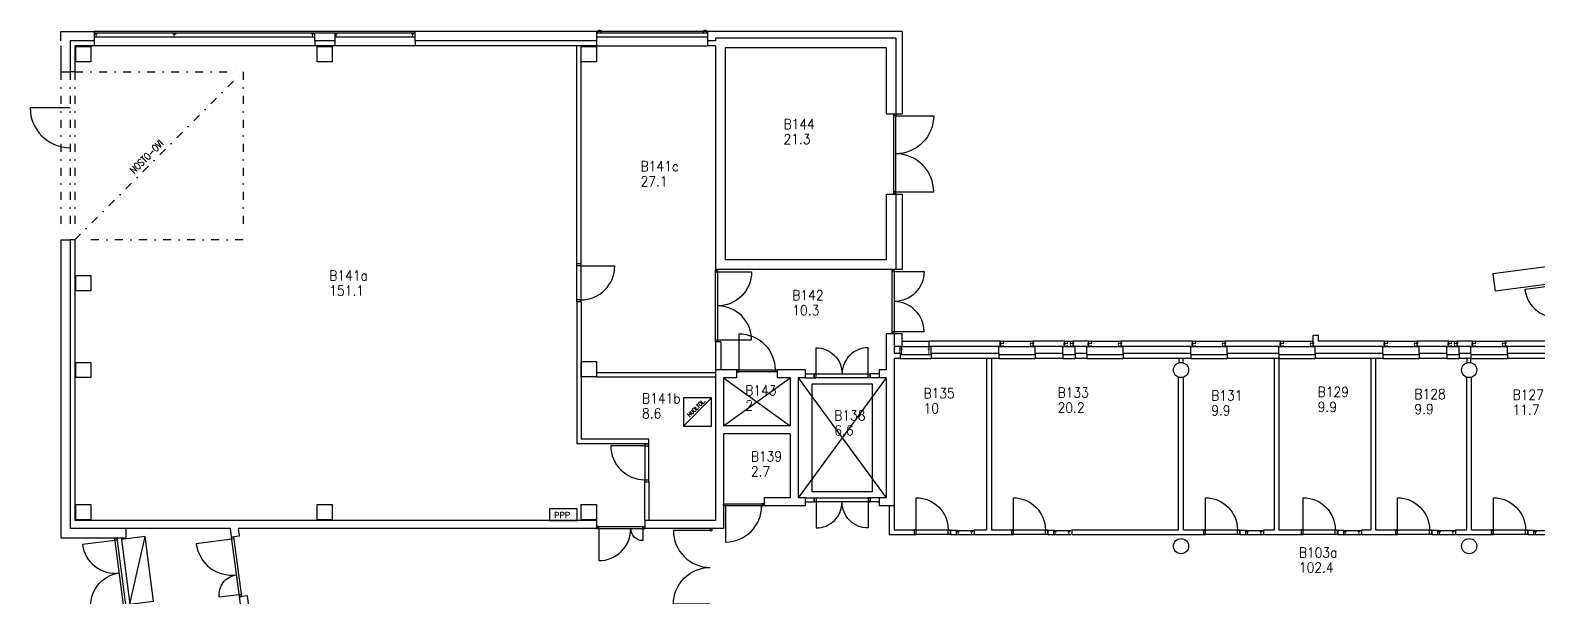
# Model space of a CAD drawing. Extents: x 8540 to 123584, y 9876 to 72527.
# Drawn here: x 8540 to 46242, y 58351 to 72527 of the extents above; entities that cross this region are included whole.
import ezdxf
from ezdxf.enums import TextEntityAlignment as Align

# ---------------------------------------------------------------- set-up
doc = ezdxf.new("R2010")
doc.units = 0
doc.header["$LTSCALE"] = 100
doc.header["$MEASUREMENT"] = 0
doc.linetypes.add('PKP', pattern=[6, 2, -2, 0, -2])
for name, color, linetype in [('ART1100T0', 7, 'CONTINUOUS'), ('ART1100T3', 7, 'CONTINUOUS'), ('ART1100TB', 7, 'CONTINUOUS'), ('M00402', 7, 'CONTINUOUS'), ('M06001', 7, 'CONTINUOUS'), ('M06037', 8, 'CONTINUOUS'), ('M06041', 8, 'CONTINUOUS'), ('M06051', 3, 'CONTINUOUS')]:
    doc.layers.add(name, color=color, linetype=linetype)
doc.styles.add('S', font='ROMANS.shx', dxfattribs={"width": 0.8})
doc.styles.get("Standard").update_dxf_attribs({"font": 'simplex.shx'})

# ---------------------------------------------------------------- blocks, each defined once
blk = doc.blocks.new('AIOA_IKK-C')
at = {"layer": 'M06041', "linetype": 'ByBlock'}
for p, q in [((0, 0), (1000, 0)), ((0, -100), (1000, -100))]:
    blk.add_line(p, q, dxfattribs=at)
at = {"layer": 'M06037', "width": 0.9, "flags": 8}
for p in [(50, 0), (950, 0)]:
    blk.add_attdef('SARANA', text='', height=50, dxfattribs=at).set_placement(p, align=Align.MIDDLE)
at = {"layer": 'M06037', "width": 0.9}
for tag, p, flags in [('IKKKDI', (50, -700), 8), ('IKKNRO', (50, -850), 8), ('IKKYLE', (50, -1000), 9)]:
    blk.add_attdef(tag, p, '', height=125, dxfattribs=dict(at, flags=flags))
at = {"layer": 'M06041', "flags": 8}
blk.add_attdef('E', (0, 0), '', height=100, dxfattribs=at)
blk.add_attdef('E', text='', height=100, dxfattribs=at).set_placement((500, 0), align=Align.CENTER)
blk.add_attdef('E', text='', height=100, dxfattribs=at).set_placement((1000, 0), align=Align.RIGHT)
blk = doc.blocks.new('AIOA_IKK-B')
at = {"layer": 'M06041', "linetype": 'ByBlock'}
for p, q in [((0, 100), (1000, 100)), ((0, 0), (1000, 0))]:
    blk.add_line(p, q, dxfattribs=at)
at = {"layer": 'M06037', "width": 0.9}
for tag, p, flags in [('IKKYLE', (50, 875), 9), ('IKKNRO', (50, 725), 8), ('IKKKDI', (50, 575), 8)]:
    blk.add_attdef(tag, p, '', height=125, dxfattribs=dict(at, flags=flags))
at = {"layer": 'M06037', "width": 0.9, "flags": 8}
for p in [(50, 0), (950, 0)]:
    blk.add_attdef('SARANA', text='', height=50, dxfattribs=at).set_placement(p, align=Align.MIDDLE)
at = {"layer": 'M06041', "flags": 8}
blk.add_attdef('F', (0, 0), '', height=100, dxfattribs=at)
blk.add_attdef('F', text='', height=100, dxfattribs=at).set_placement((500, 0), align=Align.CENTER)
blk.add_attdef('F', text='', height=100, dxfattribs=at).set_placement((1000, 0), align=Align.RIGHT)
blk = doc.blocks.new('AIOA_HUONE')
at = {"layer": 'ART1100T0', "width": 0.9}
blk.add_attdef('HNENUM', (56, 73), '', height=250, dxfattribs=at)
at = {"layer": 'ART1100T3', "width": 0.9}
blk.add_attdef('HNEALA', (56, -302), '', height=250, dxfattribs=at)

msp = doc.modelspace()

# ---------------------------------------------------------------- linework, layer by layer
at = {"layer": 'M00402'}
for points in [[(28080, 63695), (29580, 63695), (29580, 60995), (28080, 60995)], [(21520, 60280), (22210, 60280), (22210, 60570), (21520, 60570)]]:
    msp.add_lwpolyline(points, close=True, dxfattribs=at)
at = {"layer": 'M06001'}
for p, q in [((9310, 72360), (9310, 72490)), ((9310, 72490), (10140, 72490)), ((10140, 72490), (10140, 72260)), ((15650, 72260), (15650, 72460)), ((15650, 72460), (16150, 72460)), ((16150, 72460), (16150, 72260)), ((18160, 72260), (18160, 72490)), ((22690, 72490), (18160, 72490)), ((22690, 72490), (22690, 72260)), ((30330, 72490), (25470, 72490)), ((25470, 72490), (25470, 72260)), ((30330, 72490), (30330, 70440)), ((9310, 72140), (9310, 71490)), ((9540, 72260), (9540, 71490)), ((10140, 72260), (9540, 72260)), ((9660, 72140), (9660, 71490)), ((10140, 72140), (9660, 72140)), ((10140, 72260), (10140, 72140)), ((16150, 72260), (15650, 72260)), ((15650, 72260), (15650, 72140)), ((16150, 72140), (15650, 72140)), ((16150, 72260), (16150, 72140)), ((18160, 72260), (18160, 72140)), ((22690, 72260), (18160, 72260)), ((22690, 72140), (18160, 72140)), ((22200, 66690), (22200, 72140)), ((22310, 66690), (22310, 72140)), ((22690, 72260), (22690, 72140)), ((25670, 72260), (25470, 72260)), ((25470, 72260), (25470, 72140)), ((25670, 72140), (25470, 72140)), ((30170, 72330), (25670, 72330)), ((25670, 72330), (25670, 72260)), ((25670, 72140), (25670, 66550)), ((25910, 72090), (25910, 66790)), ((29930, 72090), (25910, 72090)), ((29930, 72090), (29930, 70440)), ((30170, 72330), (30170, 70440)), ((9310, 71490), (9540, 71490)), ((9660, 71490), (9540, 71490)), ((29930, 70440), (30170, 70440)), ((30170, 70440), (30330, 70440)), ((29930, 68430), (30170, 68430)), ((29930, 68430), (29930, 66790)), ((30170, 68430), (30330, 68430)), ((30170, 68430), (30170, 66550)), ((30330, 68430), (30330, 66550)), ((9310, 67290), (9540, 67290)), ((9310, 67290), (9310, 59850)), ((9660, 67290), (9540, 67290)), ((9540, 67290), (9540, 60080)), ((9660, 67290), (9660, 60280)), ((29930, 66790), (25910, 66790)), ((50087, 67098), (45095, 66441)), ((30170, 66550), (25670, 66550)), ((30330, 66550), (30170, 66550)), ((45095, 66441), (45152, 66010)), ((46738, 66219), (45152, 66010)), ((22200, 65740), (22200, 62200)), ((22310, 65740), (22200, 65740)), ((22310, 65740), (22310, 62310)), ((29930, 64940), (29930, 64045)), ((30130, 64940), (29930, 64940)), ((30130, 64940), (30130, 64450)), ((30330, 64940), (30130, 64940)), ((30330, 64630), (30330, 64940)), ((40605, 64630), (40605, 64910)), ((40605, 64910), (40735, 64910)), ((40735, 64760), (40735, 64910)), ((25670, 64740), (25670, 64045)), ((25800, 64740), (25670, 64740)), ((25800, 64740), (25800, 64045)), ((30330, 64630), (30125, 64630)), ((30280, 64450), (30280, 64630)), ((32795, 64760), (31005, 64760)), ((31005, 64630), (31005, 64760)), ((32795, 64630), (31005, 64630)), ((31055, 64450), (31055, 64630)), ((32745, 64450), (32745, 64630)), ((32795, 64630), (32795, 64760)), ((33605, 64630), (33605, 64760)), ((34395, 64760), (33605, 64760)), ((34395, 64630), (33605, 64630)), ((33655, 64450), (33655, 64630)), ((34345, 64450), (34345, 64630)), ((34395, 64630), (34395, 64760)), ((34395, 64630), (34395, 64760)), ((34995, 64760), (34605, 64760)), ((34605, 64630), (34605, 64760)), ((34995, 64630), (34605, 64630)), ((34655, 64450), (34655, 64630)), ((34945, 64450), (34945, 64630)), ((34995, 64630), (34995, 64760)), ((35805, 64630), (35805, 64760)), ((37595, 64760), (35805, 64760)), ((37595, 64630), (35805, 64630)), ((35855, 64450), (35855, 64630)), ((37545, 64450), (37545, 64630)), ((37595, 64630), (37595, 64760)), ((38405, 64630), (38405, 64760)), ((39795, 64760), (38405, 64760)), ((39795, 64630), (38405, 64630)), ((38455, 64450), (38455, 64630)), ((39745, 64450), (39745, 64630)), ((39795, 64630), (39795, 64760)), ((42395, 64630), (40605, 64630)), ((40655, 64450), (40655, 64630)), ((42395, 64760), (40735, 64760)), ((42345, 64450), (42345, 64630)), ((42395, 64630), (42395, 64760)), ((43205, 64630), (43205, 64760)), ((43995, 64760), (43205, 64760)), ((43995, 64630), (43205, 64630)), ((43255, 64450), (43255, 64630)), ((43945, 64450), (43945, 64630)), ((43995, 64630), (43995, 64760)), ((43995, 64630), (43995, 64760)), ((44595, 64760), (44205, 64760)), ((44205, 64630), (44205, 64760)), ((44595, 64630), (44205, 64630)), ((44255, 64450), (44255, 64630)), ((44545, 64450), (44545, 64630)), ((44595, 64630), (44595, 64760)), ((46870, 64760), (45405, 64760)), ((45405, 64630), (45405, 64760)), ((46887, 64630), (45405, 64630)), ((45455, 64450), (45455, 64630)), ((30280, 64450), (30130, 64450)), ((30280, 64330), (30130, 64330)), ((30130, 64330), (30130, 60645)), ((30280, 64450), (30280, 64330)), ((32745, 64450), (31055, 64450)), ((31055, 64450), (31055, 64330)), ((32745, 64330), (31055, 64330)), ((32440, 64330), (32440, 60050)), ((32560, 64330), (32560, 60050)), ((32745, 64450), (32745, 64330)), ((33655, 64450), (33655, 64330)), ((34345, 64450), (33655, 64450)), ((34345, 64330), (33655, 64330)), ((34345, 64450), (34345, 64330)), ((34945, 64450), (34655, 64450)), ((34655, 64450), (34655, 64330)), ((34945, 64330), (34655, 64330)), ((34945, 64450), (34945, 64330)), ((35855, 64450), (35855, 64330)), ((37545, 64450), (35855, 64450)), ((37545, 64330), (35855, 64330)), ((37250, 64223), (37250, 64330)), ((37350, 64223), (37350, 64330)), ((37545, 64450), (37545, 64330)), ((38455, 64450), (38455, 64330)), ((39745, 64450), (38455, 64450)), ((39745, 64330), (38455, 64330)), ((39625, 64330), (39625, 60050)), ((39745, 64450), (39745, 64330)), ((39745, 64330), (39745, 60050)), ((40655, 64450), (40655, 64330)), ((42345, 64450), (40655, 64450)), ((42345, 64330), (40655, 64330)), ((42040, 64330), (42040, 60050)), ((42160, 64330), (42160, 60050)), ((42345, 64450), (42345, 64330)), ((43255, 64450), (43255, 64330)), ((43945, 64450), (43255, 64450)), ((43945, 64330), (43255, 64330)), ((43945, 64450), (43945, 64330)), ((44545, 64450), (44255, 64450)), ((44255, 64450), (44255, 64330)), ((44545, 64330), (44255, 64330)), ((44455, 64225), (44455, 64330)), ((44545, 64450), (44545, 64330)), ((44545, 64225), (44545, 64330)), ((46971, 64450), (45455, 64450)), ((45455, 64450), (45455, 64330)), ((46987, 64330), (45455, 64330)), ((22690, 63980), (25670, 63980)), ((22690, 63870), (25670, 63870)), ((25670, 64045), (25670, 60280)), ((26195, 64045), (25670, 64045)), ((25870, 63845), (25870, 62645)), ((26195, 63845), (25870, 63845)), ((26195, 64045), (26195, 63845)), ((27905, 64045), (27205, 64045)), ((27205, 64045), (27205, 63845)), ((27530, 63845), (27205, 63845)), ((27530, 63845), (27530, 62645)), ((27730, 63845), (27730, 60845)), ((27905, 63845), (27730, 63845)), ((27905, 64045), (27905, 63845)), ((27905, 63945), (28130, 63945)), ((27905, 63845), (28130, 63845)), ((28130, 63845), (28130, 63945)), ((29530, 63845), (29530, 63945)), ((29755, 63945), (29530, 63945)), ((29755, 63845), (29530, 63845)), ((29755, 64045), (29755, 63845)), ((29930, 64045), (29755, 64045)), ((29930, 63845), (29755, 63845)), ((29930, 63845), (29930, 60845)), ((37240, 60050), (37240, 63860)), ((37360, 60050), (37360, 63860)), ((44440, 60050), (44440, 63857)), ((44560, 60050), (44560, 63857)), ((27530, 62645), (25870, 62645)), ((24000, 62310), (22310, 62310)), ((24000, 62200), (24000, 62310)), ((27530, 62445), (25870, 62445)), ((25870, 62445), (25870, 60080)), ((27530, 62445), (27530, 60845)), ((24000, 62200), (22200, 62200)), ((23900, 60280), (23900, 61250)), ((23900, 61250), (24010, 61250)), ((24010, 60280), (24010, 61250)), ((27530, 60845), (26880, 60845)), ((26880, 60845), (26880, 60645)), ((27905, 60845), (27730, 60845)), ((27905, 60845), (27905, 60645)), ((27905, 60845), (28130, 60845)), ((27905, 60745), (28130, 60745)), ((28130, 60845), (28130, 60745)), ((29755, 60845), (29530, 60845)), ((29530, 60845), (29530, 60745)), ((29755, 60745), (29530, 60745)), ((29930, 60845), (29755, 60845)), ((29755, 60845), (29755, 60645)), ((27905, 60645), (26880, 60645)), ((30130, 60645), (29755, 60645)), ((30010, 60645), (30010, 59930)), ((30130, 60645), (30130, 60050)), ((13546, 60080), (9540, 60080)), ((22690, 60280), (9660, 60280)), ((10943, 59850), (10943, 60080)), ((13573, 59876), (13546, 60080)), ((22690, 60080), (13747, 60080)), ((13771, 59902), (13747, 60080)), ((22690, 60280), (22690, 60080)), ((23900, 60280), (23900, 60080)), ((25670, 60280), (23900, 60280)), ((25870, 60080), (23900, 60080)), ((30130, 60050), (30630, 60050)), ((30630, 60050), (30630, 59930)), ((32140, 59930), (32140, 60050)), ((32140, 60050), (32440, 60050)), ((32560, 60050), (33060, 60050)), ((33060, 60050), (33060, 59930)), ((34570, 60050), (34570, 59930)), ((34570, 60050), (37240, 60050)), ((37360, 60050), (37860, 60050)), ((37860, 60050), (37860, 59930)), ((39370, 59930), (39370, 60050)), ((39370, 60050), (39625, 60050)), ((39745, 60050), (40305, 60050)), ((40305, 60050), (40305, 59930)), ((41815, 59930), (41815, 60050)), ((41815, 60050), (42040, 60050)), ((42160, 60050), (42660, 60050)), ((42660, 60050), (42660, 59930)), ((44170, 59930), (44170, 60050)), ((44170, 60050), (44440, 60050)), ((44560, 60050), (45059, 60050)), ((45059, 59930), (45059, 60050)), ((9310, 59850), (10943, 59850)), ((13573, 59876), (13771, 59902)), ((30010, 59930), (30630, 59930)), ((32140, 59930), (33060, 59930)), ((34570, 59930), (37860, 59930)), ((39370, 59930), (40305, 59930)), ((41815, 59930), (42660, 59930)), ((44170, 59930), (45059, 59930)), ((13770, 58380), (13968, 58406)), ((14328, 54136), (13770, 58380)), ((14553, 53964), (13968, 58406))]:
    msp.add_line(p, q, dxfattribs=at)
for points in [[(9680, 71740), (9680, 72120), (10060, 72120), (10060, 71740), (9680, 71740)], [(15710, 71740), (15710, 72120), (16090, 72120), (16090, 71740), (15710, 71740)], [(22310, 71740), (22310, 72120), (22690, 72120), (22690, 71740), (22310, 71740)], [(9680, 66020), (9680, 66400), (10060, 66400), (10060, 66020), (9680, 66020)], [(9680, 63850), (9680, 64230), (10060, 64230), (10060, 63850), (9680, 63850)], [(22310, 63870), (22310, 64250), (22690, 64250), (22690, 63870), (22310, 63870)], [(9680, 60300), (9680, 60680), (10060, 60680), (10060, 60300), (9680, 60300)], [(15710, 60300), (15710, 60680), (16090, 60680), (16090, 60300), (15710, 60300)], [(22310, 60300), (22310, 60680), (22690, 60680), (22690, 60300), (22310, 60300)]]:
    msp.add_lwpolyline(points, dxfattribs=at)
for centre in [(37300, 64040), (44500, 64040), (37300, 59640), (44500, 59640)]:
    msp.add_circle(centre, 190, dxfattribs=at)
at = {"layer": 'M06037'}
for p, q in [((25870, 62645), (27530, 63845)), ((25870, 63845), (27530, 62645)), ((27730, 63845), (29930, 60845)), ((29930, 63845), (27730, 60845)), ((24870, 62642), (25570, 63342)), ((11031, 58190), (11413, 59885))]:
    msp.add_line(p, q, dxfattribs=at)
for points in [[(24870, 62642), (25570, 62642), (25570, 63342), (24870, 63342)], [(11031, 58190), (11626, 58269), (11413, 59885), (10821, 59807)]]:
    msp.add_lwpolyline(points, close=True, dxfattribs=at)
at = {"layer": 'M06041'}
for p, q in [((9310, 72260), (9310, 72490)), ((18160, 72490), (10140, 72490)), ((25470, 72490), (22690, 72490)), ((15650, 72140), (10140, 72140)), ((18160, 72140), (16150, 72140)), ((22690, 72140), (25470, 72140)), ((30330, 64760), (31005, 64760)), ((32795, 64760), (33605, 64760)), ((34395, 64760), (34605, 64760)), ((34995, 64760), (35805, 64760)), ((37595, 64760), (38405, 64760)), ((39795, 64760), (40605, 64760)), ((42395, 64760), (43205, 64760)), ((43995, 64760), (44205, 64760)), ((44595, 64760), (45405, 64760)), ((30280, 64330), (31055, 64330)), ((32745, 64330), (33655, 64330)), ((34345, 64330), (34655, 64330)), ((34945, 64330), (35855, 64330)), ((37545, 64330), (38455, 64330)), ((39745, 64330), (40655, 64330)), ((42345, 64330), (43255, 64330)), ((43945, 64330), (44255, 64330)), ((44545, 64330), (45455, 64330))]:
    msp.add_line(p, q, dxfattribs=at)
at = {"layer": 'M06051', "linetype": 'PKP'}
for p, q in [((9310, 71490), (9310, 67290)), ((9540, 71490), (9540, 67290)), ((9660, 71490), (9660, 67290)), ((9660, 67290), (13860, 71490))]:
    msp.add_line(p, q, dxfattribs=at)
at = {"layer": 'M06051'}
for p, q in [((9540, 70590), (8540, 70590)), ((22300, 66690), (22200, 66690)), ((22200, 66640), (22200, 66690)), ((22300, 66640), (22200, 66640)), ((22200, 65790), (22200, 66640)), ((22300, 66690), (22300, 66640)), ((22300, 66640), (22300, 65790)), ((22300, 66640), (23150, 66640)), ((22200, 65740), (22200, 65790)), ((22300, 65790), (22200, 65790)), ((22300, 65740), (22200, 65740)), ((22300, 65740), (22300, 65790)), ((23900, 62150), (23050, 62150)), ((23900, 62200), (24000, 62200)), ((23900, 62200), (23900, 62150)), ((23900, 62150), (24000, 62150)), ((23900, 62150), (23900, 61300)), ((24000, 62150), (24000, 62200)), ((24000, 61300), (24000, 62150)), ((23900, 61250), (23900, 61300)), ((23900, 61300), (24000, 61300)), ((23900, 61250), (24000, 61250)), ((24000, 61250), (24000, 61300)), ((31690, 60030), (31540, 60030)), ((31540, 60030), (31540, 59930)), ((31690, 59930), (31690, 60030)), ((34120, 60030), (33970, 60030)), ((33970, 60030), (33970, 59930)), ((34120, 59930), (34120, 60030)), ((38920, 60030), (38770, 60030)), ((38770, 60030), (38770, 59930)), ((38920, 59930), (38920, 60030)), ((41365, 60030), (41215, 60030)), ((41215, 60030), (41215, 59930)), ((41365, 59930), (41365, 60030)), ((43720, 60030), (43570, 60030)), ((43570, 60030), (43570, 59930)), ((43720, 59930), (43720, 60030)), ((46119, 60030), (45969, 60030)), ((45969, 60030), (45969, 59930)), ((46119, 59930), (46119, 60030)), ((31540, 59930), (31690, 59930)), ((33970, 59930), (34120, 59930)), ((38770, 59930), (38920, 59930)), ((41215, 59930), (41365, 59930)), ((43570, 59930), (43720, 59930)), ((45969, 59930), (46119, 59930))]:
    msp.add_line(p, q, dxfattribs=at)
at = {"layer": 'M06051', "linetype": 'ByBlock'}
for p, q in [((30120, 68440), (30120, 70440)), ((30120, 70390), (30120, 70440)), ((30120, 70440), (30170, 70440)), ((30170, 70390), (30120, 70390)), ((30170, 68440), (30170, 70440)), ((30170, 70440), (30170, 70390)), ((30170, 68490), (30120, 68490)), ((30120, 68490), (30120, 68440)), ((30120, 68440), (30170, 68440)), ((30170, 68440), (30170, 68490)), ((25670, 64740), (25670, 66540)), ((25670, 66540), (25670, 66490)), ((25720, 66540), (25670, 66540)), ((25670, 66490), (25720, 66490)), ((25720, 66540), (25720, 64740)), ((25720, 66490), (25720, 66540)), ((30080, 64950), (30080, 66550)), ((30080, 66550), (30080, 66500)), ((30130, 66550), (30080, 66550)), ((30080, 66500), (30130, 66500)), ((30130, 66550), (30130, 64950)), ((30130, 66500), (30130, 66550)), ((30080, 64950), (30080, 65000)), ((30080, 65000), (30130, 65000)), ((30130, 64950), (30080, 64950)), ((30130, 65000), (30130, 64950)), ((25670, 64740), (25670, 64790)), ((25670, 64790), (25720, 64790)), ((25720, 64740), (25670, 64740)), ((25720, 64790), (25720, 64740)), ((26205, 64045), (27205, 64045)), ((26255, 64045), (26205, 64045)), ((26205, 64045), (26205, 63995)), ((27205, 63995), (26205, 63995)), ((26205, 63995), (26255, 63995)), ((26255, 63995), (26255, 64045)), ((27155, 63995), (27155, 64045)), ((27155, 64045), (27205, 64045)), ((27205, 63995), (27155, 63995)), ((27205, 64045), (27205, 63995)), ((28130, 63945), (29530, 63945)), ((29530, 63845), (28130, 63845)), ((28130, 60845), (29530, 60845)), ((29530, 60745), (28130, 60745)), ((25870, 60695), (26870, 60695)), ((25870, 60695), (25920, 60695)), ((25870, 60645), (25870, 60695)), ((26870, 60645), (25870, 60645)), ((25920, 60645), (25870, 60645)), ((25920, 60695), (25920, 60645)), ((26870, 60695), (26820, 60695)), ((26820, 60695), (26820, 60645)), ((26820, 60645), (26870, 60645)), ((26870, 60645), (26870, 60695)), ((22700, 60130), (23900, 60130)), ((22700, 60130), (22700, 60080)), ((22750, 60130), (22700, 60130)), ((22700, 60080), (23900, 60080)), ((22700, 60080), (22750, 60080)), ((22750, 60080), (22750, 60130)), ((23850, 60080), (23850, 60130)), ((23850, 60130), (23900, 60130)), ((23900, 60080), (23850, 60080)), ((23900, 60130), (23900, 60080)), ((25583, 60080), (25533, 60080)), ((25533, 60080), (25533, 60030)), ((25583, 60080), (25533, 60080)), ((25533, 60030), (25583, 60030)), ((25583, 60030), (25583, 60080)), ((30630, 60050), (31530, 60050)), ((30680, 60050), (30630, 60050)), ((30630, 60050), (30630, 59930)), ((30680, 59930), (30680, 60050)), ((31480, 59930), (31480, 60050)), ((31480, 60050), (31530, 60050)), ((31530, 60050), (31530, 59930)), ((33060, 60050), (33960, 60050)), ((33110, 60050), (33060, 60050)), ((33060, 60050), (33060, 59930)), ((33110, 59930), (33110, 60050)), ((33910, 59930), (33910, 60050)), ((33910, 60050), (33960, 60050)), ((33960, 60050), (33960, 59930)), ((37860, 60050), (38760, 60050)), ((37910, 60050), (37860, 60050)), ((37860, 60050), (37860, 59930)), ((37910, 59930), (37910, 60050)), ((38710, 59930), (38710, 60050)), ((38710, 60050), (38760, 60050)), ((38760, 60050), (38760, 59930)), ((40305, 60050), (41205, 60050)), ((40355, 60050), (40305, 60050)), ((40305, 60050), (40305, 59930)), ((40355, 59930), (40355, 60050)), ((41155, 59930), (41155, 60050)), ((41155, 60050), (41205, 60050)), ((41205, 60050), (41205, 59930)), ((42660, 60050), (43560, 60050)), ((42710, 60050), (42660, 60050)), ((42660, 60050), (42660, 59930)), ((42710, 59930), (42710, 60050)), ((43510, 59930), (43510, 60050)), ((43510, 60050), (43560, 60050)), ((43560, 60050), (43560, 59930)), ((45059, 60050), (45959, 60050)), ((45109, 60050), (45059, 60050)), ((45059, 60050), (45059, 59930)), ((45109, 59930), (45109, 60050)), ((45909, 59930), (45909, 60050)), ((45909, 60050), (45959, 60050)), ((45959, 60050), (45959, 59930)), ((10653, 59835), (10703, 59842)), ((10880, 58110), (10653, 59835)), ((10659, 59786), (10653, 59835)), ((10709, 59792), (10659, 59786)), ((10703, 59842), (10930, 58117)), ((10703, 59842), (10709, 59792)), ((13574, 59867), (13623, 59873)), ((13770, 58380), (13574, 59867)), ((13580, 59817), (13574, 59867)), ((13630, 59824), (13580, 59817)), ((13623, 59873), (13819, 58386)), ((13623, 59873), (13630, 59824)), ((31530, 59930), (30630, 59930)), ((30630, 59930), (30680, 59930)), ((31530, 59930), (31480, 59930)), ((33960, 59930), (33060, 59930)), ((33060, 59930), (33110, 59930)), ((33960, 59930), (33910, 59930)), ((38760, 59930), (37860, 59930)), ((37860, 59930), (37910, 59930)), ((38760, 59930), (38710, 59930)), ((41205, 59930), (40305, 59930)), ((40305, 59930), (40355, 59930)), ((41205, 59930), (41155, 59930)), ((43560, 59930), (42660, 59930)), ((42660, 59930), (42710, 59930)), ((43560, 59930), (43510, 59930)), ((45959, 59930), (45059, 59930)), ((45059, 59930), (45109, 59930)), ((45959, 59930), (45909, 59930)), ((13813, 58436), (13763, 58429)), ((13763, 58429), (13770, 58380)), ((13770, 58380), (13819, 58386)), ((13819, 58386), (13813, 58436))]:
    msp.add_line(p, q, dxfattribs=at)
at = {"layer": 'M06051', "linetype": 'PKP'}
msp.add_lwpolyline([(9660, 71490), (13860, 71490), (13860, 67290), (9660, 67290)], dxfattribs=at)
at = {"layer": 'M06051', "linetype": 'ByBlock'}
for points in [[(30170, 70390), (31120, 70390, -0.414214), (30170, 69440, -0.671351)], [(30170, 68490), (31120, 68490, 0.414214), (30170, 69440, 0.671351)], [(25720, 66490), (26570, 66490, -0.414214), (25720, 65640, -0.671351)], [(30130, 66500), (30880, 66500, -0.414214), (30130, 65750, -0.671351)], [(46687, 66152), (45894, 66047, 0.414214), (46791, 65358, 0.671351)], [(25720, 64790), (26570, 64790, 0.414214), (25720, 65640, 0.671351)], [(30130, 65000), (30880, 65000, 0.414214), (30130, 65750, 0.671351)], [(26255, 64045), (26255, 64945, -0.414214), (27155, 64045, -0.671351)], [(28180, 63945), (28180, 64595, -0.414214), (28830, 63945, -0.671351)], [(29480, 63945), (29480, 64595, 0.414214), (28830, 63945, 0.671351)], [(28180, 60745), (28180, 60095, 0.414214), (28830, 60745, 0.671351)], [(29480, 60745), (29480, 60095, -0.414214), (28830, 60745, -0.671351)], [(30680, 60050), (30680, 60850, -0.414214), (31480, 60050, -0.671351)], [(33110, 60050), (33110, 60850, -0.414214), (33910, 60050, -0.671351)], [(37910, 60050), (37910, 60850, -0.414214), (38710, 60050, -0.671351)], [(40355, 60050), (40355, 60850, -0.414214), (41155, 60050, -0.671351)], [(42710, 60050), (42710, 60850, -0.414214), (43510, 60050, -0.671351)], [(45109, 60050), (45109, 60850, -0.414214), (45909, 60050, -0.671351)], [(25920, 60645), (25920, 59745, 0.414214), (26820, 60645, 0.671351)], [(22750, 60080), (22750, 59280, 0.414214), (23550, 60080, 0.671351)], [(23850, 60080), (23850, 59780, -0.414214), (23550, 60080, -0.671351)], [(25533, 60030), (24613, 60030, 0.414214), (25533, 59110, 0.671351)], [(10659, 59786), (9847, 59679, 0.414214), (10767, 58973, 0.671351)], [(13580, 59817), (12688, 59700, 0.414214), (13698, 58925, 0.671351)], [(10874, 58160), (10061, 58053, -0.414214), (10767, 58973, -0.671351)], [(13763, 58429), (13267, 58364, -0.414214), (13698, 58925, -0.671351)], [(25533, 58190), (24613, 58190, -0.414214), (25533, 59110, -0.671351)]]:
    msp.add_lwpolyline(points, format="xyb", dxfattribs=at)
for points in [[(28130, 63845), (28180, 63845), (28180, 63945), (28130, 63945)], [(29530, 63845), (29480, 63845), (29480, 63945), (29530, 63945)], [(28130, 60845), (28180, 60845), (28180, 60745), (28130, 60745)], [(29530, 60845), (29480, 60845), (29480, 60745), (29530, 60745)]]:
    msp.add_lwpolyline(points, close=True, dxfattribs=at)
at = {"layer": 'M06051'}
for centre, radius, start, end in [((9540, 70590), 1000, 180, 270), ((22300, 66640), 850, 270, 0), ((23900, 62150), 850, 180, 270)]:
    msp.add_arc(centre, radius, start, end, dxfattribs=at)

# ---------------------------------------------------------------- block references
at = {"layer": 'ART1100TB'}
for p, values in [((27310, 69984), {'HNENUM': 'B144', 'HNEALA': '21.3'}), ((23738, 68929), {'HNENUM': 'B141c', 'HNEALA': '27.1'}), ((15959, 66200), {'HNENUM': 'B141a', 'HNEALA': '151.1'}), ((27530, 65709), {'HNENUM': 'B142', 'HNEALA': '10.3'}), ((23775, 63133), {'HNENUM': 'B141b', 'HNEALA': '8.6'}), ((26355, 63333), {'HNENUM': 'B143', 'HNEALA': '2'}), ((30808, 63260), {'HNENUM': 'B135', 'HNEALA': '10'}), ((34160, 63278), {'HNENUM': 'B133', 'HNEALA': '20.2'}), ((37999, 63207), {'HNENUM': 'B131', 'HNEALA': '9.9'}), ((40659, 63295), {'HNENUM': 'B129', 'HNEALA': '9.9'}), ((43077, 63242), {'HNENUM': 'B128', 'HNEALA': '9.9'}), ((45530, 63226), {'HNENUM': 'B127', 'HNEALA': '11.7'}), ((28579, 62709), {'HNENUM': 'B138', 'HNEALA': '6.6'}), ((26495, 61685), {'HNENUM': 'B139', 'HNEALA': '2.7'}), ((40190, 59284), {'HNENUM': 'B103a', 'HNEALA': '102.4'})]:
    msp.add_blockref('AIOA_HUONE', p, dxfattribs=at).add_auto_attribs(values)
at = {"layer": 'M06041'}
ref = msp.add_blockref('AIOA_IKK-B', (10150, 72360), dxfattribs=dict(at, xscale=5.5, zscale=5.5))
ref.add_attrib('F', 'f', dxfattribs={"height": 100, "width": 1.8, "flags": 2}).set_placement((15650, 72360), align=Align.RIGHT)
ref.add_attrib('F', 'f', (10150, 72360), dxfattribs={"height": 100, "width": 1.8, "flags": 2})
ref.add_attrib('F', 'f', dxfattribs={"height": 100, "width": 2.7, "flags": 2}).set_placement((12150, 72360), align=Align.CENTER)
ref = msp.add_blockref('AIOA_IKK-B', (16150, 72360), dxfattribs=dict(at, xscale=2, zscale=2))
ref.add_attrib('F', 'f', dxfattribs={"height": 100, "width": 1.8, "flags": 2}).set_placement((18150, 72360), align=Align.RIGHT)
ref.add_attrib('F', 'f', (16150, 72360), dxfattribs={"height": 100, "width": 1.8, "flags": 2})
ref.add_attrib('F', 'f', dxfattribs={"height": 0.18, "width": 2.7, "flags": 2}).set_placement((18150, 72360), align=Align.CENTER)
ref = msp.add_blockref('AIOA_IKK-C', (22690, 72460), dxfattribs=dict(at, xscale=2.78, zscale=2.78))
ref.add_attrib('E', 'e', dxfattribs={"height": 100, "width": 1.8, "flags": 2}).set_placement((25470, 72460), align=Align.RIGHT)
ref.add_attrib('E', 'e', (22690, 72460), dxfattribs={"height": 100, "width": 1.8, "flags": 2})
ref.add_attrib('E', 'e', dxfattribs={"height": 0.18, "width": 2.7, "flags": 2}).set_placement((25470, 72460), align=Align.CENTER)
ref = msp.add_blockref('AIOA_IKK-B', (30280, 64430), dxfattribs=dict(at, xscale=0.77, yscale=2, zscale=0.77))
ref.add_attrib('F', 'f', dxfattribs={"height": 200, "width": 0.9, "flags": 2}).set_placement((31050, 64430), align=Align.RIGHT)
ref.add_attrib('F', 'f', (30280, 64430), dxfattribs={"height": 200, "width": 0.9, "flags": 2})
ref.add_attrib('F', 'f', dxfattribs={"height": 0.18, "width": 1.35, "flags": 2}).set_placement((31050, 64430), align=Align.CENTER)
ref = msp.add_blockref('AIOA_IKK-C', (32745, 64630), dxfattribs=dict(at, xscale=0.9, yscale=2, zscale=0.9))
ref.add_attrib('E', 'e', dxfattribs={"height": 200, "width": 0.9, "flags": 2}).set_placement((33645, 64630), align=Align.RIGHT)
ref.add_attrib('E', 'e', (32745, 64630), dxfattribs={"height": 200, "width": 0.9, "flags": 2})
ref.add_attrib('E', 'e', dxfattribs={"height": 0.18, "width": 1.35, "flags": 2}).set_placement((33645, 64630), align=Align.CENTER)
ref = msp.add_blockref('AIOA_IKK-C', (34345, 64630), dxfattribs=dict(at, xscale=0.3, yscale=2, zscale=0.3))
ref.add_attrib('E', 'e', dxfattribs={"height": 200, "width": 0.9, "flags": 2}).set_placement((34645, 64630), align=Align.RIGHT)
ref.add_attrib('E', 'e', (34345, 64630), dxfattribs={"height": 200, "width": 0.9, "flags": 2})
ref.add_attrib('E', 'e', dxfattribs={"height": 0.18, "width": 1.35, "flags": 2}).set_placement((34645, 64630), align=Align.CENTER)
ref = msp.add_blockref('AIOA_IKK-C', (34945, 64630), dxfattribs=dict(at, xscale=0.9, yscale=2, zscale=0.9))
ref.add_attrib('E', 'e', dxfattribs={"height": 200, "width": 0.9, "flags": 2}).set_placement((35845, 64630), align=Align.RIGHT)
ref.add_attrib('E', 'e', (34945, 64630), dxfattribs={"height": 200, "width": 0.9, "flags": 2})
ref.add_attrib('E', 'e', dxfattribs={"height": 0.18, "width": 1.35, "flags": 2}).set_placement((35845, 64630), align=Align.CENTER)
ref = msp.add_blockref('AIOA_IKK-C', (37545, 64630), dxfattribs=dict(at, xscale=0.9, yscale=2, zscale=0.9))
ref.add_attrib('E', 'e', dxfattribs={"height": 200, "width": 0.9, "flags": 2}).set_placement((38445, 64630), align=Align.RIGHT)
ref.add_attrib('E', 'e', (37545, 64630), dxfattribs={"height": 200, "width": 0.9, "flags": 2})
ref.add_attrib('E', 'e', dxfattribs={"height": 0.18, "width": 1.35, "flags": 2}).set_placement((38445, 64630), align=Align.CENTER)
ref = msp.add_blockref('AIOA_IKK-C', (39745, 64630), dxfattribs=dict(at, xscale=0.9, yscale=2, zscale=0.9))
ref.add_attrib('E', 'e', dxfattribs={"height": 200, "width": 0.9, "flags": 2}).set_placement((40645, 64630), align=Align.RIGHT)
ref.add_attrib('E', 'e', (39745, 64630), dxfattribs={"height": 200, "width": 0.9, "flags": 2})
ref.add_attrib('E', 'e', dxfattribs={"height": 0.18, "width": 1.35, "flags": 2}).set_placement((40645, 64630), align=Align.CENTER)
ref = msp.add_blockref('AIOA_IKK-C', (42345, 64630), dxfattribs=dict(at, xscale=0.9, yscale=2, zscale=0.9))
ref.add_attrib('E', 'e', dxfattribs={"height": 200, "width": 0.9, "flags": 2}).set_placement((43245, 64630), align=Align.RIGHT)
ref.add_attrib('E', 'e', (42345, 64630), dxfattribs={"height": 200, "width": 0.9, "flags": 2})
ref.add_attrib('E', 'e', dxfattribs={"height": 0.18, "width": 1.35, "flags": 2}).set_placement((43245, 64630), align=Align.CENTER)
ref = msp.add_blockref('AIOA_IKK-C', (43945, 64630), dxfattribs=dict(at, xscale=0.3, yscale=2, zscale=0.3))
ref.add_attrib('E', 'e', dxfattribs={"height": 200, "width": 0.9, "flags": 2}).set_placement((44245, 64630), align=Align.RIGHT)
ref.add_attrib('E', 'e', (43945, 64630), dxfattribs={"height": 200, "width": 0.9, "flags": 2})
ref.add_attrib('E', 'e', dxfattribs={"height": 0.18, "width": 1.35, "flags": 2}).set_placement((44245, 64630), align=Align.CENTER)
ref = msp.add_blockref('AIOA_IKK-C', (44545, 64630), dxfattribs=dict(at, xscale=0.9, yscale=2, zscale=0.9))
ref.add_attrib('E', 'e', dxfattribs={"height": 200, "width": 0.9, "flags": 2}).set_placement((45445, 64630), align=Align.RIGHT)
ref.add_attrib('E', 'e', (44545, 64630), dxfattribs={"height": 200, "width": 0.9, "flags": 2})
ref.add_attrib('E', 'e', dxfattribs={"height": 0.18, "width": 1.35, "flags": 2}).set_placement((45445, 64630), align=Align.CENTER)
ref = msp.add_blockref('AIOA_IKK-B', (31690, 59930), dxfattribs=dict(at, xscale=0.43, zscale=0.43))
ref.add_attrib('F', 'f', dxfattribs={"height": 100, "width": 1.8, "flags": 2}).set_placement((32120, 59930), align=Align.RIGHT)
ref.add_attrib('F', 'f', (31690, 59930), dxfattribs={"height": 100, "width": 1.8, "flags": 2})
ref.add_attrib('F', 'f', dxfattribs={"height": 0.18, "width": 2.7, "flags": 2}).set_placement((32120, 59930), align=Align.CENTER)
ref = msp.add_blockref('AIOA_IKK-B', (34120, 59930), dxfattribs=dict(at, xscale=0.43, zscale=0.43))
ref.add_attrib('F', 'f', dxfattribs={"height": 100, "width": 1.8, "flags": 2}).set_placement((34550, 59930), align=Align.RIGHT)
ref.add_attrib('F', 'f', (34120, 59930), dxfattribs={"height": 100, "width": 1.8, "flags": 2})
ref.add_attrib('F', 'f', dxfattribs={"height": 0.18, "width": 2.7, "flags": 2}).set_placement((34550, 59930), align=Align.CENTER)
ref = msp.add_blockref('AIOA_IKK-B', (38920, 59930), dxfattribs=dict(at, xscale=0.43, zscale=0.43))
ref.add_attrib('F', 'f', dxfattribs={"height": 100, "width": 1.8, "flags": 2}).set_placement((39350, 59930), align=Align.RIGHT)
ref.add_attrib('F', 'f', (38920, 59930), dxfattribs={"height": 100, "width": 1.8, "flags": 2})
ref.add_attrib('F', 'f', dxfattribs={"height": 0.18, "width": 2.7, "flags": 2}).set_placement((39350, 59930), align=Align.CENTER)
ref = msp.add_blockref('AIOA_IKK-B', (41365, 59930), dxfattribs=dict(at, xscale=0.43, zscale=0.43))
ref.add_attrib('F', 'f', dxfattribs={"height": 100, "width": 1.8, "flags": 2}).set_placement((41795, 59930), align=Align.RIGHT)
ref.add_attrib('F', 'f', (41365, 59930), dxfattribs={"height": 100, "width": 1.8, "flags": 2})
ref.add_attrib('F', 'f', dxfattribs={"height": 0.18, "width": 2.7, "flags": 2}).set_placement((41795, 59930), align=Align.CENTER)
ref = msp.add_blockref('AIOA_IKK-B', (43720, 59930), dxfattribs=dict(at, xscale=0.43, zscale=0.43))
ref.add_attrib('F', 'f', dxfattribs={"height": 100, "width": 1.8, "flags": 2}).set_placement((44150, 59930), align=Align.RIGHT)
ref.add_attrib('F', 'f', (43720, 59930), dxfattribs={"height": 100, "width": 1.8, "flags": 2})
ref.add_attrib('F', 'f', dxfattribs={"height": 0.18, "width": 2.7, "flags": 2}).set_placement((44150, 59930), align=Align.CENTER)
ref = msp.add_blockref('AIOA_IKK-B', (46119, 59930), dxfattribs=dict(at, xscale=0.43, zscale=0.43))
ref.add_attrib('F', 'f', dxfattribs={"height": 100, "width": 1.8, "flags": 2}).set_placement((46549, 59930), align=Align.RIGHT)
ref.add_attrib('F', 'f', (46119, 59930), dxfattribs={"height": 100, "width": 1.8, "flags": 2})
ref.add_attrib('F', 'f', dxfattribs={"height": 0.18, "width": 2.7, "flags": 2}).set_placement((46549, 59930), align=Align.CENTER)

# ---------------------------------------------------------------- texts
at = {"layer": 'M00402', "style": 'S'}
msp.add_text('PPP', height=150, dxfattribs=at).set_placement((21630, 60341))
at = {"layer": 'M06037', "style": 'S', "width": 0.8}
msp.add_text('HUOLTOL.', height=100, rotation=44.4726, dxfattribs=at).set_placement((25021, 62863))
at = {"layer": 'M06051', "style": 'S', "width": 0.8}
msp.add_text('NOSTO-OVI', height=175, rotation=45, dxfattribs=at).set_placement((11141, 68931))

doc.saveas('drawing.dxf')
